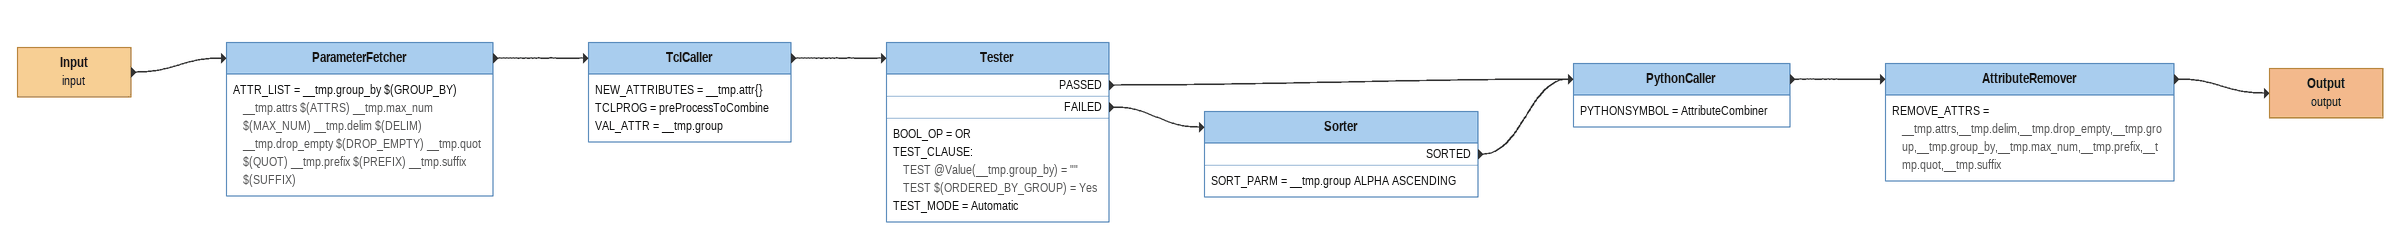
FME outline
Input (input)
    -> ParameterFetcher
ParameterFetcher
    ATTR_LIST = __tmp.group_by $(GROUP_BY) __tmp.attrs $(ATTRS) __tmp.max_num $(MAX_NUM) __tmp.delim $(DELIM) __tmp.drop_empty $(DROP_EMPTY) __tmp.quot $(QUOT) __tmp.prefix $(PREFIX) __tmp.suffix $(SUFFIX)
    -> TclCaller
TclCaller
    NEW_ATTRIBUTES = __tmp.attr{}
    TCLPROG = preProcessToCombine
    VAL_ATTR = __tmp.group
    -> Tester
Tester
    BOOL_OP = OR
    TEST_CLAUSE:
      TEST @Value(__tmp.group_by) = ""
      TEST $(ORDERED_BY_GROUP) = Yes
    TEST_MODE = Automatic
    PASSED -> PythonCaller
    FAILED -> Sorter
Sorter
    SORT_PARM = __tmp.group ALPHA ASCENDING
    SORTED -> PythonCaller
PythonCaller
    PYTHONSYMBOL = AttributeCombiner
    -> AttributeRemover
AttributeRemover
    REMOVE_ATTRS = __tmp.attrs,__tmp.delim,__tmp.drop_empty,__tmp.group,__tmp.group_by,__tmp.max_num,__tmp.prefix,__tmp.quot,__tmp.suffix
    -> Output (output)
Output (output)
